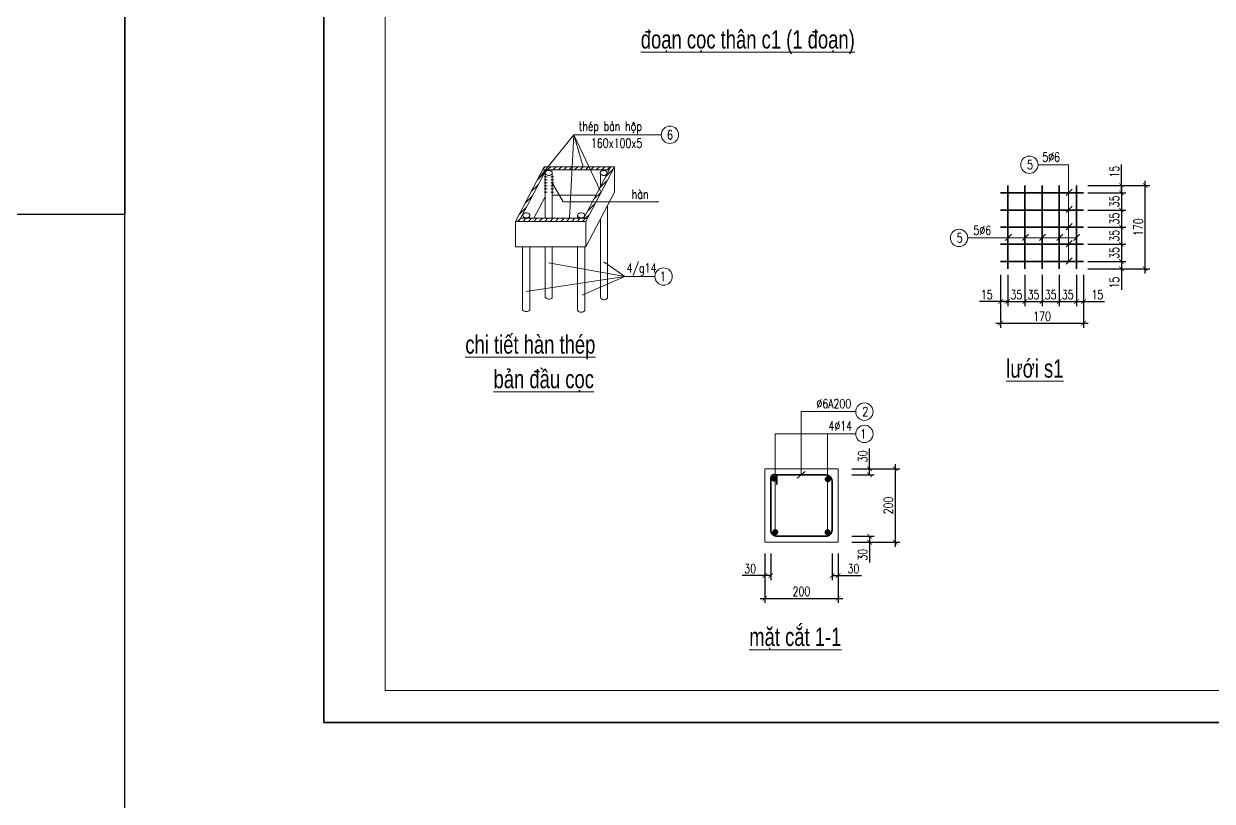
# Model space of a CAD drawing. Extents: x -2098986 to 943, y -1296280 to 73591.
# Drawn here: x -1821179 to -1795292, y -1087767 to -1070838 of the extents above; entities that cross this region are included whole.
import ezdxf
from ezdxf.enums import TextEntityAlignment as Align

# ---------------------------------------------------------------- set-up
doc = ezdxf.new("R2010")
doc.units = 0
doc.header["$LTSCALE"] = 150
doc.header["$PDMODE"] = 35
doc.layers.get('0').update_dxf_attribs({"lineweight": 18})
doc.layers.get('Defpoints').update_dxf_attribs({"lineweight": 18})
for name, color, linetype, lineweight in [('05.Text', 253, 'Continuous', 18), ('11.Khung bo', 32, 'Continuous', 50), ('12.Khung', 36, 'Continuous', 25), ('KCVN-THAY', 7, 'Continuous', 25), ('LS-DIM', 251, 'Continuous', 13), ('LS-HATCH', 147, 'Continuous', 9), ('LS-TEXT', 60, 'Continuous', 20), ('LS-THAY', 7, 'Continuous', 20), ('LS-THEP', 3, 'Continuous', 35)]:
    doc.layers.add(name, color=color, linetype=linetype, lineweight=lineweight)
doc.layers.add('DIM', color=1, linetype='Continuous')
doc.layers.add('Tpl_Bound', color=1, linetype='Continuous', plot=False)
doc.styles.add('KCVN-LEADER', font='vnromadi.shx', dxfattribs={"width": 0.7, "height": 4})
doc.styles.add('ROMANS', font='ROMANS.shx', dxfattribs={"width": 0.75, "bigfont": 'VNS.shx'})
doc.styles.add('vnsimpli', font='vnsimli.shx', dxfattribs={"width": 0.75})
doc.dimstyles.new('D50(200)', dxfattribs={"dimtxt": 200, "dimasz": 100, "dimexe": 100, "dimexo": 0, "dimgap": 50, "dimtad": 1, "dimdec": 0, "dimlfac": 0.5, "dimzin": 0, "dimdsep": 46, "dimtxsty": 'vnsimpli', "dimblk1": 'ARCHTICK', "dimblk2": 'ARCHTICK', "dimsah": 1, "dimcen": 0, "dimdle": 100, "dimclrd": 256, "dimclre": 256, "dimclrt": 60, "dimadec": 0, "dimazin": 0, "dimtfac": 0.02, "dimtdec": 0, "dimtmove": 0, "dimatfit": 3, "dimldrblk": 'ARCHTICK', "dimfxl": 100, "dimtolj": 1, "dimtzin": 0, "dimarcsym": 0})

# ---------------------------------------------------------------- blocks, each defined once
blk = doc.blocks.new('*X202')
at = {"color": 0, "linetype": 'Continuous'}
for p, q in [((328332, -27342), (328571, -27104)), ((328529, -26969), (328596, -26902)), ((328673, -27002), (328773, -26902)), ((328849, -27002), (328949, -26902)), ((329026, -27002), (329126, -26902)), ((329203, -27002), (329303, -26902)), ((329380, -27002), (329480, -26902)), ((329556, -27002), (329656, -26902)), ((329733, -27002), (329833, -26902)), ((329910, -27002), (330010, -26902)), ((330087, -27002), (330187, -26902)), ((330264, -27002), (330364, -26902)), ((330440, -27002), (330540, -26902)), ((330576, -27220), (330815, -26981)), ((330617, -27002), (330717, -26902)), ((328136, -27716), (328374, -27477)), ((330380, -27593), (330618, -27354)), ((327940, -28089), (328178, -27850)), ((330184, -27966), (330422, -27727)), ((327743, -28462), (327982, -28223)), ((329987, -28339), (330226, -28101)), ((327695, -28686), (327785, -28596)), ((327785, -28596), (327795, -28586)), ((327872, -28686), (327972, -28586)), ((328049, -28686), (328149, -28586)), ((328226, -28686), (328326, -28586)), ((328402, -28686), (328502, -28586)), ((328579, -28686), (328679, -28586)), ((328756, -28686), (328856, -28586)), ((328933, -28686), (329033, -28586)), ((329110, -28686), (329210, -28586)), ((329286, -28686), (329386, -28586)), ((329463, -28686), (329563, -28586)), ((329640, -28686), (329740, -28586)), ((329817, -28686), (329917, -28586)), ((329917, -28586), (330029, -28474))]:
    blk.add_line(p, q, dxfattribs=at)
blk = doc.blocks.new('_ArchTick')
at = {"layer": 'DIM', "color": 0, "const_width": 0.15}
blk.add_lwpolyline([(-0.5, -0.5), (0.5, 0.5)], dxfattribs=at)
blk = doc.blocks.new('*D243')
at = {"layer": 'Defpoints', "color": 0, "transparency": 16777216}
for p in [(-1803144, -1081995), (-1802756, -1081995), (-1803144, -1082128)]:
    blk.add_point(p, dxfattribs=at)
at = {"layer": 'LS-DIM', "lineweight": -2, "transparency": 16777216}
for p, q in [((-1803144, -1081995), (-1802656, -1081995)), ((-1802756, -1081995), (-1802756, -1082228)), ((-1803144, -1082128), (-1802656, -1082128)), ((-1802756, -1082128), (-1802756, -1082571))]:
    blk.add_line(p, q, dxfattribs=at)
at = {"layer": 'LS-DIM', "lineweight": -2, "transparency": 16777216, "xscale": 100, "yscale": 100, "zscale": 100}
for p, rotation in [((-1802756, -1081995), 90), ((-1802756, -1082128), 270)]:
    blk.add_blockref('_ArchTick', p, dxfattribs=dict(at, rotation=rotation))
at = {"layer": 'LS-DIM', "color": 60, "transparency": 16777216, "insert": (-1802906, -1082400), "char_height": 200, "attachment_point": 5, "rotation": 90, "style": 'vnsimpli'}
blk.add_mtext('\\A1;30', dxfattribs=at)
blk = doc.blocks.new('*D244')
at = {"layer": 'Defpoints', "color": 0, "transparency": 16777216}
for p in [(-1803144, -1080528), (-1803144, -1082128), (-1802198, -1082128)]:
    blk.add_point(p, dxfattribs=at)
at = {"layer": 'LS-DIM', "lineweight": -2, "transparency": 16777216}
for p, q in [((-1802198, -1080428), (-1802198, -1082228)), ((-1803144, -1080528), (-1802098, -1080528)), ((-1803144, -1082128), (-1802098, -1082128))]:
    blk.add_line(p, q, dxfattribs=at)
at = {"layer": 'LS-DIM', "lineweight": -2, "transparency": 16777216, "xscale": 100, "yscale": 100, "zscale": 100}
for p, rotation in [((-1802198, -1080528), 90), ((-1802198, -1082128), 270)]:
    blk.add_blockref('_ArchTick', p, dxfattribs=dict(at, rotation=rotation))
at = {"layer": 'LS-DIM', "color": 60, "transparency": 16777216, "insert": (-1802348, -1081328), "char_height": 200, "attachment_point": 5, "rotation": 90, "style": 'vnsimpli'}
blk.add_mtext('\\A1;200', dxfattribs=at)
blk = doc.blocks.new('*D245')
at = {"layer": 'Defpoints', "color": 0, "transparency": 16777216}
for p in [(-1805040, -1082376), (-1804907, -1082376), (-1804907, -1082854)]:
    blk.add_point(p, dxfattribs=at)
at = {"layer": 'LS-DIM', "lineweight": -2, "transparency": 16777216}
for p, q in [((-1805040, -1082376), (-1805040, -1082954)), ((-1804907, -1082376), (-1804907, -1082954)), ((-1805040, -1082854), (-1805528, -1082854)), ((-1804907, -1082854), (-1805140, -1082854))]:
    blk.add_line(p, q, dxfattribs=at)
at = {"layer": 'LS-DIM', "lineweight": -2, "transparency": 16777216, "xscale": 100, "yscale": 100, "zscale": 100, "rotation": 180}
blk.add_blockref('_ArchTick', (-1805040, -1082854), dxfattribs=at)
at = {"layer": 'LS-DIM', "lineweight": -2, "transparency": 16777216, "xscale": 100, "yscale": 100, "zscale": 100}
blk.add_blockref('_ArchTick', (-1804907, -1082854), dxfattribs=at)
at = {"layer": 'LS-DIM', "color": 60, "transparency": 16777216, "insert": (-1805357, -1082704), "char_height": 200, "attachment_point": 5, "style": 'vnsimpli'}
blk.add_mtext('\\A1;30', dxfattribs=at)
blk = doc.blocks.new('*D238')
at = {"layer": 'Defpoints', "color": 0, "transparency": 16777216}
for p in [(-1805040, -1082376), (-1803440, -1082376), (-1803440, -1083349)]:
    blk.add_point(p, dxfattribs=at)
at = {"layer": 'LS-DIM', "lineweight": -2, "transparency": 16777216}
for p, q in [((-1805040, -1082376), (-1805040, -1083449)), ((-1803440, -1082376), (-1803440, -1083449)), ((-1805140, -1083349), (-1803340, -1083349))]:
    blk.add_line(p, q, dxfattribs=at)
at = {"layer": 'LS-DIM', "lineweight": -2, "transparency": 16777216, "xscale": 100, "yscale": 100, "zscale": 100, "rotation": 180}
blk.add_blockref('_ArchTick', (-1805040, -1083349), dxfattribs=at)
at = {"layer": 'LS-DIM', "lineweight": -2, "transparency": 16777216, "xscale": 100, "yscale": 100, "zscale": 100}
blk.add_blockref('_ArchTick', (-1803440, -1083349), dxfattribs=at)
at = {"layer": 'LS-DIM', "color": 60, "transparency": 16777216, "insert": (-1804240, -1083199), "char_height": 200, "attachment_point": 5, "style": 'vnsimpli'}
blk.add_mtext('\\A1;200', dxfattribs=at)
blk = doc.blocks.new('*D239')
at = {"layer": 'Defpoints', "color": 0, "transparency": 16777216}
for p in [(-1803573, -1082376), (-1803440, -1082376), (-1803573, -1082854)]:
    blk.add_point(p, dxfattribs=at)
at = {"layer": 'LS-DIM', "lineweight": -2, "transparency": 16777216}
for p, q in [((-1803573, -1082376), (-1803573, -1082954)), ((-1803440, -1082376), (-1803440, -1082954)), ((-1803573, -1082854), (-1803340, -1082854)), ((-1803440, -1082854), (-1802935, -1082854))]:
    blk.add_line(p, q, dxfattribs=at)
at = {"layer": 'LS-DIM', "lineweight": -2, "transparency": 16777216, "xscale": 100, "yscale": 100, "zscale": 100, "rotation": 180}
blk.add_blockref('_ArchTick', (-1803573, -1082854), dxfattribs=at)
at = {"layer": 'LS-DIM', "lineweight": -2, "transparency": 16777216, "xscale": 100, "yscale": 100, "zscale": 100}
blk.add_blockref('_ArchTick', (-1803440, -1082854), dxfattribs=at)
at = {"layer": 'LS-DIM', "color": 60, "transparency": 16777216, "insert": (-1803107, -1082704), "char_height": 200, "attachment_point": 5, "style": 'vnsimpli'}
blk.add_mtext('\\A1;30', dxfattribs=at)
blk = doc.blocks.new('*D219')
at = {"layer": 'Defpoints', "color": 0, "transparency": 16777216}
for p in [(-1797999, -1074360), (-1796754, -1074360), (-1797999, -1076174)]:
    blk.add_point(p, dxfattribs=at)
at = {"layer": 'LS-DIM', "lineweight": -2, "transparency": 16777216}
for p, q in [((-1796754, -1076274), (-1796754, -1074260)), ((-1797999, -1074360), (-1796654, -1074360)), ((-1797999, -1076174), (-1796654, -1076174))]:
    blk.add_line(p, q, dxfattribs=at)
at = {"layer": 'LS-DIM', "lineweight": -2, "transparency": 16777216, "xscale": 100, "yscale": 100, "zscale": 100}
for p, rotation in [((-1796754, -1074360), 90), ((-1796754, -1076174), 270)]:
    blk.add_blockref('_ArchTick', p, dxfattribs=dict(at, rotation=rotation))
at = {"layer": 'LS-DIM', "color": 60, "transparency": 16777216, "insert": (-1796904, -1075267), "char_height": 200, "attachment_point": 5, "rotation": 90, "style": 'vnsimpli'}
blk.add_mtext('\\A1;170', dxfattribs=at)
blk = doc.blocks.new('*D220')
at = {"layer": 'Defpoints', "color": 0, "transparency": 16777216}
for p in [(-1797999, -1074360), (-1797999, -1074520), (-1797272, -1074520)]:
    blk.add_point(p, dxfattribs=at)
at = {"layer": 'LS-DIM', "lineweight": -2, "transparency": 16777216}
for p, q in [((-1797272, -1074360), (-1797272, -1073903)), ((-1797272, -1074520), (-1797272, -1074260)), ((-1797999, -1074360), (-1797172, -1074360)), ((-1797999, -1074520), (-1797172, -1074520))]:
    blk.add_line(p, q, dxfattribs=at)
at = {"layer": 'LS-DIM', "lineweight": -2, "transparency": 16777216, "xscale": 100, "yscale": 100, "zscale": 100}
for p, rotation in [((-1797272, -1074360), 90), ((-1797272, -1074520), 270)]:
    blk.add_blockref('_ArchTick', p, dxfattribs=dict(at, rotation=rotation))
at = {"layer": 'LS-DIM', "color": 60, "transparency": 16777216, "insert": (-1797422, -1074060), "char_height": 200, "attachment_point": 5, "rotation": 90, "style": 'vnsimpli'}
blk.add_mtext('\\A1;15', dxfattribs=at)
blk = doc.blocks.new('*D221')
at = {"layer": 'Defpoints', "color": 0, "transparency": 16777216}
for p in [(-1797999, -1074520), (-1797999, -1074894), (-1797272, -1074894)]:
    blk.add_point(p, dxfattribs=at)
at = {"layer": 'LS-DIM', "lineweight": -2, "transparency": 16777216}
for p, q in [((-1797999, -1074520), (-1797172, -1074520)), ((-1797272, -1074420), (-1797272, -1074994)), ((-1797999, -1074894), (-1797172, -1074894))]:
    blk.add_line(p, q, dxfattribs=at)
at = {"layer": 'LS-DIM', "lineweight": -2, "transparency": 16777216, "xscale": 100, "yscale": 100, "zscale": 100}
for p, rotation in [((-1797272, -1074520), 90), ((-1797272, -1074894), 270)]:
    blk.add_blockref('_ArchTick', p, dxfattribs=dict(at, rotation=rotation))
at = {"layer": 'LS-DIM', "color": 60, "transparency": 16777216, "insert": (-1797422, -1074707), "char_height": 200, "attachment_point": 5, "rotation": 90, "style": 'vnsimpli'}
blk.add_mtext('\\A1;35', dxfattribs=at)
blk = doc.blocks.new('*D222')
at = {"layer": 'Defpoints', "color": 0, "transparency": 16777216}
for p in [(-1797999, -1074894), (-1797999, -1075267), (-1797272, -1075267)]:
    blk.add_point(p, dxfattribs=at)
at = {"layer": 'LS-DIM', "lineweight": -2, "transparency": 16777216}
for p, q in [((-1797272, -1074794), (-1797272, -1075367)), ((-1797999, -1074894), (-1797172, -1074894)), ((-1797999, -1075267), (-1797172, -1075267))]:
    blk.add_line(p, q, dxfattribs=at)
at = {"layer": 'LS-DIM', "lineweight": -2, "transparency": 16777216, "xscale": 100, "yscale": 100, "zscale": 100}
for p, rotation in [((-1797272, -1074894), 90), ((-1797272, -1075267), 270)]:
    blk.add_blockref('_ArchTick', p, dxfattribs=dict(at, rotation=rotation))
at = {"layer": 'LS-DIM', "color": 60, "transparency": 16777216, "insert": (-1797422, -1075080), "char_height": 200, "attachment_point": 5, "rotation": 90, "style": 'vnsimpli'}
blk.add_mtext('\\A1;35', dxfattribs=at)
blk = doc.blocks.new('*D223')
at = {"layer": 'Defpoints', "color": 0, "transparency": 16777216}
for p in [(-1797999, -1075267), (-1797999, -1075640), (-1797272, -1075640)]:
    blk.add_point(p, dxfattribs=at)
at = {"layer": 'LS-DIM', "lineweight": -2, "transparency": 16777216}
for p, q in [((-1797999, -1075267), (-1797172, -1075267)), ((-1797272, -1075167), (-1797272, -1075740)), ((-1797999, -1075640), (-1797172, -1075640))]:
    blk.add_line(p, q, dxfattribs=at)
at = {"layer": 'LS-DIM', "lineweight": -2, "transparency": 16777216, "xscale": 100, "yscale": 100, "zscale": 100}
for p, rotation in [((-1797272, -1075267), 90), ((-1797272, -1075640), 270)]:
    blk.add_blockref('_ArchTick', p, dxfattribs=dict(at, rotation=rotation))
at = {"layer": 'LS-DIM', "color": 60, "transparency": 16777216, "insert": (-1797422, -1075454), "char_height": 200, "attachment_point": 5, "rotation": 90, "style": 'vnsimpli'}
blk.add_mtext('\\A1;35', dxfattribs=at)
blk = doc.blocks.new('*D224')
at = {"layer": 'Defpoints', "color": 0, "transparency": 16777216}
for p in [(-1797999, -1075640), (-1797999, -1076014), (-1797272, -1076014)]:
    blk.add_point(p, dxfattribs=at)
at = {"layer": 'LS-DIM', "lineweight": -2, "transparency": 16777216}
for p, q in [((-1797272, -1075540), (-1797272, -1076114)), ((-1797999, -1075640), (-1797172, -1075640)), ((-1797999, -1076014), (-1797172, -1076014))]:
    blk.add_line(p, q, dxfattribs=at)
at = {"layer": 'LS-DIM', "lineweight": -2, "transparency": 16777216, "xscale": 100, "yscale": 100, "zscale": 100}
for p, rotation in [((-1797272, -1075640), 90), ((-1797272, -1076014), 270)]:
    blk.add_blockref('_ArchTick', p, dxfattribs=dict(at, rotation=rotation))
at = {"layer": 'LS-DIM', "color": 60, "transparency": 16777216, "insert": (-1797422, -1075827), "char_height": 200, "attachment_point": 5, "rotation": 90, "style": 'vnsimpli'}
blk.add_mtext('\\A1;35', dxfattribs=at)
blk = doc.blocks.new('*D225')
at = {"layer": 'Defpoints', "color": 0, "transparency": 16777216}
for p in [(-1797999, -1076014), (-1797999, -1076174), (-1797272, -1076174)]:
    blk.add_point(p, dxfattribs=at)
at = {"layer": 'LS-DIM', "lineweight": -2, "transparency": 16777216}
for p, q in [((-1797999, -1076014), (-1797172, -1076014)), ((-1797272, -1075914), (-1797272, -1076174)), ((-1797999, -1076174), (-1797172, -1076174)), ((-1797272, -1076174), (-1797272, -1076631))]:
    blk.add_line(p, q, dxfattribs=at)
at = {"layer": 'LS-DIM', "lineweight": -2, "transparency": 16777216, "xscale": 100, "yscale": 100, "zscale": 100}
for p, rotation in [((-1797272, -1076014), 90), ((-1797272, -1076174), 270)]:
    blk.add_blockref('_ArchTick', p, dxfattribs=dict(at, rotation=rotation))
at = {"layer": 'LS-DIM', "color": 60, "transparency": 16777216, "insert": (-1797422, -1076474), "char_height": 200, "attachment_point": 5, "rotation": 90, "style": 'vnsimpli'}
blk.add_mtext('\\A1;15', dxfattribs=at)
blk = doc.blocks.new('*D226')
at = {"layer": 'Defpoints', "color": 0, "transparency": 16777216}
for p in [(-1799903, -1076308), (-1799745, -1076308), (-1799745, -1076886)]:
    blk.add_point(p, dxfattribs=at)
at = {"layer": 'LS-DIM', "lineweight": -2, "transparency": 16777216}
for p, q in [((-1799903, -1076308), (-1799903, -1076986)), ((-1799745, -1076308), (-1799745, -1076986)), ((-1799903, -1076886), (-1800360, -1076886)), ((-1799745, -1076886), (-1800003, -1076886))]:
    blk.add_line(p, q, dxfattribs=at)
at = {"layer": 'LS-DIM', "lineweight": -2, "transparency": 16777216, "xscale": 100, "yscale": 100, "zscale": 100, "rotation": 180}
blk.add_blockref('_ArchTick', (-1799903, -1076886), dxfattribs=at)
at = {"layer": 'LS-DIM', "lineweight": -2, "transparency": 16777216, "xscale": 100, "yscale": 100, "zscale": 100}
blk.add_blockref('_ArchTick', (-1799745, -1076886), dxfattribs=at)
at = {"layer": 'LS-DIM', "color": 60, "transparency": 16777216, "insert": (-1800203, -1076736), "char_height": 200, "attachment_point": 5, "style": 'vnsimpli'}
blk.add_mtext('\\A1;15', dxfattribs=at)
blk = doc.blocks.new('*D227')
at = {"layer": 'Defpoints', "color": 0, "transparency": 16777216}
for p in [(-1799745, -1076308), (-1799372, -1076308), (-1799372, -1076886)]:
    blk.add_point(p, dxfattribs=at)
at = {"layer": 'LS-DIM', "lineweight": -2, "transparency": 16777216}
for p, q in [((-1799745, -1076308), (-1799745, -1076986)), ((-1799372, -1076308), (-1799372, -1076986)), ((-1799845, -1076886), (-1799272, -1076886))]:
    blk.add_line(p, q, dxfattribs=at)
at = {"layer": 'LS-DIM', "lineweight": -2, "transparency": 16777216, "xscale": 100, "yscale": 100, "zscale": 100, "rotation": 180}
blk.add_blockref('_ArchTick', (-1799745, -1076886), dxfattribs=at)
at = {"layer": 'LS-DIM', "lineweight": -2, "transparency": 16777216, "xscale": 100, "yscale": 100, "zscale": 100}
blk.add_blockref('_ArchTick', (-1799372, -1076886), dxfattribs=at)
at = {"layer": 'LS-DIM', "color": 60, "transparency": 16777216, "insert": (-1799559, -1076736), "char_height": 200, "attachment_point": 5, "style": 'vnsimpli'}
blk.add_mtext('\\A1;35', dxfattribs=at)
blk = doc.blocks.new('*D228')
at = {"layer": 'Defpoints', "color": 0, "transparency": 16777216}
for p in [(-1799372, -1076308), (-1798999, -1076308), (-1798999, -1076886)]:
    blk.add_point(p, dxfattribs=at)
at = {"layer": 'LS-DIM', "lineweight": -2, "transparency": 16777216}
for p, q in [((-1799372, -1076308), (-1799372, -1076986)), ((-1798999, -1076308), (-1798999, -1076986)), ((-1799472, -1076886), (-1798899, -1076886))]:
    blk.add_line(p, q, dxfattribs=at)
at = {"layer": 'LS-DIM', "lineweight": -2, "transparency": 16777216, "xscale": 100, "yscale": 100, "zscale": 100, "rotation": 180}
blk.add_blockref('_ArchTick', (-1799372, -1076886), dxfattribs=at)
at = {"layer": 'LS-DIM', "lineweight": -2, "transparency": 16777216, "xscale": 100, "yscale": 100, "zscale": 100}
blk.add_blockref('_ArchTick', (-1798999, -1076886), dxfattribs=at)
at = {"layer": 'LS-DIM', "color": 60, "transparency": 16777216, "insert": (-1799185, -1076736), "char_height": 200, "attachment_point": 5, "style": 'vnsimpli'}
blk.add_mtext('\\A1;35', dxfattribs=at)
blk = doc.blocks.new('*D229')
at = {"layer": 'Defpoints', "color": 0, "transparency": 16777216}
for p in [(-1798999, -1076308), (-1798625, -1076308), (-1798625, -1076886)]:
    blk.add_point(p, dxfattribs=at)
at = {"layer": 'LS-DIM', "lineweight": -2, "transparency": 16777216}
for p, q in [((-1798999, -1076308), (-1798999, -1076986)), ((-1798625, -1076308), (-1798625, -1076986)), ((-1799099, -1076886), (-1798525, -1076886))]:
    blk.add_line(p, q, dxfattribs=at)
at = {"layer": 'LS-DIM', "lineweight": -2, "transparency": 16777216, "xscale": 100, "yscale": 100, "zscale": 100, "rotation": 180}
blk.add_blockref('_ArchTick', (-1798999, -1076886), dxfattribs=at)
at = {"layer": 'LS-DIM', "lineweight": -2, "transparency": 16777216, "xscale": 100, "yscale": 100, "zscale": 100}
blk.add_blockref('_ArchTick', (-1798625, -1076886), dxfattribs=at)
at = {"layer": 'LS-DIM', "color": 60, "transparency": 16777216, "insert": (-1798812, -1076736), "char_height": 200, "attachment_point": 5, "style": 'vnsimpli'}
blk.add_mtext('\\A1;35', dxfattribs=at)
blk = doc.blocks.new('*D230')
at = {"layer": 'Defpoints', "color": 0, "transparency": 16777216}
for p in [(-1798625, -1076308), (-1798252, -1076308), (-1798252, -1076886)]:
    blk.add_point(p, dxfattribs=at)
at = {"layer": 'LS-DIM', "lineweight": -2, "transparency": 16777216}
for p, q in [((-1798625, -1076308), (-1798625, -1076986)), ((-1798252, -1076308), (-1798252, -1076986)), ((-1798725, -1076886), (-1798152, -1076886))]:
    blk.add_line(p, q, dxfattribs=at)
at = {"layer": 'LS-DIM', "lineweight": -2, "transparency": 16777216, "xscale": 100, "yscale": 100, "zscale": 100, "rotation": 180}
blk.add_blockref('_ArchTick', (-1798625, -1076886), dxfattribs=at)
at = {"layer": 'LS-DIM', "lineweight": -2, "transparency": 16777216, "xscale": 100, "yscale": 100, "zscale": 100}
blk.add_blockref('_ArchTick', (-1798252, -1076886), dxfattribs=at)
at = {"layer": 'LS-DIM', "color": 60, "transparency": 16777216, "insert": (-1798439, -1076736), "char_height": 200, "attachment_point": 5, "style": 'vnsimpli'}
blk.add_mtext('\\A1;35', dxfattribs=at)
blk = doc.blocks.new('*D231')
at = {"layer": 'Defpoints', "color": 0, "transparency": 16777216}
for p in [(-1798252, -1076308), (-1798095, -1076308), (-1798095, -1076886)]:
    blk.add_point(p, dxfattribs=at)
at = {"layer": 'LS-DIM', "lineweight": -2, "transparency": 16777216}
for p, q in [((-1798252, -1076308), (-1798252, -1076986)), ((-1798095, -1076308), (-1798095, -1076986)), ((-1798352, -1076886), (-1798095, -1076886)), ((-1798095, -1076886), (-1797638, -1076886))]:
    blk.add_line(p, q, dxfattribs=at)
at = {"layer": 'LS-DIM', "lineweight": -2, "transparency": 16777216, "xscale": 100, "yscale": 100, "zscale": 100, "rotation": 180}
blk.add_blockref('_ArchTick', (-1798252, -1076886), dxfattribs=at)
at = {"layer": 'LS-DIM', "lineweight": -2, "transparency": 16777216, "xscale": 100, "yscale": 100, "zscale": 100}
blk.add_blockref('_ArchTick', (-1798095, -1076886), dxfattribs=at)
at = {"layer": 'LS-DIM', "color": 60, "transparency": 16777216, "insert": (-1797795, -1076736), "char_height": 200, "attachment_point": 5, "style": 'vnsimpli'}
blk.add_mtext('\\A1;15', dxfattribs=at)
blk = doc.blocks.new('*D232')
at = {"layer": 'Defpoints', "color": 0, "transparency": 16777216}
for p in [(-1799903, -1076308), (-1798095, -1076308), (-1798095, -1077358)]:
    blk.add_point(p, dxfattribs=at)
at = {"layer": 'LS-DIM', "lineweight": -2, "transparency": 16777216}
for p, q in [((-1799903, -1076308), (-1799903, -1077458)), ((-1798095, -1076308), (-1798095, -1077458)), ((-1800003, -1077358), (-1797995, -1077358))]:
    blk.add_line(p, q, dxfattribs=at)
at = {"layer": 'LS-DIM', "lineweight": -2, "transparency": 16777216, "xscale": 100, "yscale": 100, "zscale": 100, "rotation": 180}
blk.add_blockref('_ArchTick', (-1799903, -1077358), dxfattribs=at)
at = {"layer": 'LS-DIM', "lineweight": -2, "transparency": 16777216, "xscale": 100, "yscale": 100, "zscale": 100}
blk.add_blockref('_ArchTick', (-1798095, -1077358), dxfattribs=at)
at = {"layer": 'LS-DIM', "color": 60, "transparency": 16777216, "insert": (-1798999, -1077208), "char_height": 200, "attachment_point": 5, "style": 'vnsimpli'}
blk.add_mtext('\\A1;170', dxfattribs=at)
blk = doc.blocks.new('*D234')
at = {"layer": 'Defpoints', "color": 0, "transparency": 16777216}
for p in [(-1803144, -1080528), (-1803144, -1080662), (-1802756, -1080662)]:
    blk.add_point(p, dxfattribs=at)
at = {"layer": 'LS-DIM', "lineweight": -2, "transparency": 16777216}
for p, q in [((-1802756, -1080528), (-1802756, -1080086)), ((-1802756, -1080662), (-1802756, -1080428)), ((-1803144, -1080528), (-1802656, -1080528)), ((-1803144, -1080662), (-1802656, -1080662))]:
    blk.add_line(p, q, dxfattribs=at)
at = {"layer": 'LS-DIM', "lineweight": -2, "transparency": 16777216, "xscale": 100, "yscale": 100, "zscale": 100}
for p, rotation in [((-1802756, -1080528), 90), ((-1802756, -1080662), 270)]:
    blk.add_blockref('_ArchTick', p, dxfattribs=dict(at, rotation=rotation))
at = {"layer": 'LS-DIM', "color": 60, "transparency": 16777216, "insert": (-1802906, -1080257), "char_height": 200, "attachment_point": 5, "rotation": 90, "style": 'vnsimpli'}
blk.add_mtext('\\A1;30', dxfattribs=at)
blk = doc.blocks.new('*U4')
at = {"layer": 'KCVN-THAY', "color": 140}
blk.add_lwpolyline([(214871.76, 86966.68), (215381.8, 86966.68), (215381.8, 86579.68), (214871.76, 86579.68)], close=True, dxfattribs=at)
blk = doc.blocks.new('100')
at = {"layer": '11.Khung bo', "const_width": 26.7}
blk.add_lwpolyline([(1860913, -945240), (1860913, -916940), (1896063, -916940), (1896063, -945240)], close=True, dxfattribs=at)
blk.add_lwpolyline([(1860913, -945240), (1860913, -916940), (1896063, -916940), (1896063, -945240)], close=True, dxfattribs=at)
blk.add_lwpolyline([(1860913, -945240), (1860913, -916940), (1896063, -916940), (1896063, -945240)], close=True, dxfattribs=at)
at = {"layer": '12.Khung'}
blk.add_lwpolyline([(1901579, -945940), (1901579, -916240), (1859580, -916240), (1859580, -945940)], close=True, dxfattribs=at)
blk.add_lwpolyline([(1901579, -945940), (1901579, -916240), (1859580, -916240), (1859580, -945940)], close=True, dxfattribs=at)
blk.add_lwpolyline([(1901579, -945940), (1901579, -916240), (1859580, -916240), (1859580, -945940)], close=True, dxfattribs=at)

msp = doc.modelspace()

# ---------------------------------------------------------------- linework, layer by layer
at = {"layer": 'LS-DIM', "linetype": 'Continuous'}
for p, q in [((-1809200.3, -1073254.8), (-1809996.8, -1074245)), ((-1809200.3, -1073254.8), (-1809294, -1075074.3)), ((-1809200.3, -1073254.8), (-1808996.1, -1073951.5)), ((-1809668.2, -1074301.4), (-1809427.4, -1074715)), ((-1809427.4, -1074715), (-1807349.9, -1074715)), ((-1804244.1, -1080661.7), (-1804244.1, -1079282.6)), ((-1804811.6, -1081908.3), (-1804811.6, -1079768.3)), ((-1803669.4, -1081911.2), (-1803669.4, -1079768.3))]:
    msp.add_line(p, q, dxfattribs=at)
at = {"layer": 'LS-DIM'}
for p, q in [((-1809200.3, -1073254.8), (-1807295.2, -1073254.8)), ((-1809200.3, -1073254.8), (-1808620.3, -1074486.1)), ((-1798422.5, -1073907.6), (-1799086, -1073907.6)), ((-1798422.5, -1076013.6), (-1798422.5, -1073907.6)), ((-1798476.3, -1074577.8), (-1798345.9, -1074438.2)), ((-1798476.3, -1074951.2), (-1798345.9, -1074811.6)), ((-1798476.3, -1075324.5), (-1798345.9, -1075184.9)), ((-1798252.1, -1075500.7), (-1800617.9, -1075500.7)), ((-1799795.4, -1075558.2), (-1799665, -1075418.6)), ((-1799425.9, -1075558.2), (-1799295.5, -1075418.6)), ((-1799052.5, -1075558.2), (-1798922.1, -1075418.6)), ((-1798679.2, -1075558.2), (-1798548.8, -1075418.6)), ((-1798476.3, -1075697.8), (-1798345.9, -1075558.2)), ((-1798305.9, -1075558.2), (-1798175.5, -1075418.6)), ((-1808086.9, -1076339.9), (-1809749.8, -1076044.7)), ((-1808086.9, -1076339.9), (-1808547, -1076020.5)), ((-1798476.3, -1076071.2), (-1798345.9, -1075931.6)), ((-1810233.5, -1076670.6), (-1808086.9, -1076339.9)), ((-1808086.9, -1076339.9), (-1809015.2, -1076746.4)), ((-1808086.9, -1076339.9), (-1807433, -1076339.9)), ((-1804244.1, -1079282.6), (-1803058, -1079282.6)), ((-1804811.6, -1079768.3), (-1803058, -1079768.3)), ((-1804158.5, -1080590), (-1804329.6, -1080733.4))]:
    msp.add_line(p, q, dxfattribs=at)
at = {"layer": 'LS-HATCH', "linetype": 'Continuous'}
for p, q in [((-1809847.1, -1074168.1), (-1809781.9, -1074168.1)), ((-1809847.1, -1074234.7), (-1809781.9, -1074234.7)), ((-1809847.1, -1074301.4), (-1809781.9, -1074301.4)), ((-1809695.3, -1074168.1), (-1809630.2, -1074168.1)), ((-1809695.3, -1074234.7), (-1809630.2, -1074234.7)), ((-1809695.3, -1074301.4), (-1809630.2, -1074301.4)), ((-1809847.1, -1074368.1), (-1809781.9, -1074368.1)), ((-1809847.1, -1074434.7), (-1809781.9, -1074434.7)), ((-1809847.1, -1074501.4), (-1809781.9, -1074501.4)), ((-1809695.3, -1074368.1), (-1809630.2, -1074368.1)), ((-1809695.3, -1074434.7), (-1809630.2, -1074434.7)), ((-1809695.3, -1074501.4), (-1809630.2, -1074501.4))]:
    msp.add_line(p, q, dxfattribs=at)
at = {"layer": 'LS-THAY', "linetype": 'Continuous'}
for p, q in [((-1809842.3, -1073951.5), (-1810468.3, -1075141)), ((-1809802.1, -1074018.2), (-1810392.9, -1075141)), ((-1809877.4, -1074018.2), (-1808424.4, -1074018.2)), ((-1809842.3, -1073951.5), (-1808314, -1073951.5)), ((-1809802.1, -1074018.2), (-1809802.1, -1074049.2)), ((-1808389.3, -1073951.5), (-1808980.2, -1075074.3)), ((-1808314, -1073951.5), (-1808939.9, -1075141)), ((-1808314, -1073951.5), (-1808939.9, -1075141)), ((-1808314, -1073951.5), (-1808314, -1074505.3)), ((-1809820.6, -1074086), (-1809820.6, -1075074.3)), ((-1809668.2, -1074097.1), (-1809668.2, -1075074.3)), ((-1808619.9, -1074104.8), (-1808619.9, -1074389.6)), ((-1809668.2, -1074572), (-1808715.9, -1074572)), ((-1808314, -1074505.3), (-1808939.9, -1075694.8)), ((-1809820.6, -1074607.2), (-1810066.4, -1075074.3)), ((-1808467.5, -1074797), (-1808467.5, -1076814.2)), ((-1810357.8, -1075074.3), (-1808904.9, -1075074.3)), ((-1810161.5, -1075029.5), (-1810161.5, -1075074.3)), ((-1809115.1, -1075009.4), (-1809115.1, -1075074.3)), ((-1808619.9, -1075086.6), (-1808619.9, -1075093.2)), ((-1810468.3, -1075141), (-1808939.9, -1075141)), ((-1810468.3, -1075141), (-1810468.3, -1075694.8)), ((-1808939.9, -1075141), (-1808939.9, -1075694.8)), ((-1808619.9, -1075093.2), (-1808619.9, -1076795.4)), ((-1810468.3, -1075694.8), (-1808939.9, -1075694.8)), ((-1810314.3, -1075694.8), (-1810314.3, -1077073.2)), ((-1810159, -1075694.8), (-1810159, -1077073.2)), ((-1809820.6, -1075694.8), (-1809820.6, -1076788.2)), ((-1809668.2, -1075694.8), (-1809668.2, -1076807)), ((-1809115.1, -1075694.8), (-1809115.1, -1077073.2)), ((-1808959.9, -1075694.8), (-1808959.9, -1077073.2))]:
    msp.add_line(p, q, dxfattribs=at)
at = {"layer": 'LS-THAY'}
for p, q in [((-1805040, -1080528.4), (-1805040, -1082128.4)), ((-1805040, -1080528.4), (-1803440, -1080528.4)), ((-1803440, -1080528.4), (-1803440, -1082128.4)), ((-1805040, -1082128.4), (-1803440, -1082128.4))]:
    msp.add_line(p, q, dxfattribs=at)
at = {"layer": 'LS-THAY', "linetype": 'Continuous'}
for points in [[(-1809820.4, -1074084.8, 0.1321379), (-1809815, -1074104.8, 0.1066614), (-1809797.8, -1074123.7, 0.0833395), (-1809773.8, -1074135.4, 0.0720396), (-1809743.3, -1074139.8, 0.0720396), (-1809712.8, -1074135.4, 0.0833395), (-1809688.8, -1074123.7, 0.1066614), (-1809671.6, -1074104.8, 0.1321379), (-1809666.2, -1074084.8, 0.1321379), (-1809671.6, -1074064.7, 0.1066614), (-1809688.8, -1074045.8, 0.0833395), (-1809712.8, -1074034.1, 0.0720396), (-1809743.3, -1074029.7, 0.0720396), (-1809773.8, -1074034.1, 0.0833395), (-1809797.8, -1074045.8, 0.1066614), (-1809815, -1074064.7, 0.1321379)], [(-1808625.3, -1074084.8, 0.1321379), (-1808619.9, -1074104.8, 0.1066614), (-1808602.7, -1074123.7, 0.0833395), (-1808578.7, -1074135.4, 0.0720396), (-1808548.2, -1074139.8, 0.0720396), (-1808517.6, -1074135.4, 0.0833395), (-1808493.7, -1074123.7, 0.1066614), (-1808476.5, -1074104.8, 0.1321379), (-1808471.1, -1074084.8, 0.1321379), (-1808476.5, -1074064.7, 0.1066614), (-1808493.7, -1074045.8, 0.0833395), (-1808517.6, -1074034.1, 0.0720396), (-1808548.2, -1074029.7, 0.0720396), (-1808578.7, -1074034.1, 0.0833395), (-1808602.7, -1074045.8, 0.1066614), (-1808619.9, -1074064.7, 0.1321379)], [(-1810310.3, -1075009.4, 0.1321379), (-1810304.9, -1075029.5, 0.1066614), (-1810287.7, -1075048.4, 0.0833395), (-1810263.7, -1075060.1, 0.0720396), (-1810233.2, -1075064.5, 0.0720396), (-1810202.6, -1075060.1, 0.0833395), (-1810178.7, -1075048.4, 0.1066614), (-1810161.5, -1075029.5, 0.1321379), (-1810156.1, -1075009.4, 0.1321379), (-1810161.5, -1074989.4, 0.1066614), (-1810178.7, -1074970.5, 0.0833395), (-1810202.6, -1074958.8, 0.0720396), (-1810233.2, -1074954.4, 0.0720396), (-1810263.7, -1074958.8, 0.0833395), (-1810287.7, -1074970.5, 0.1066614), (-1810304.9, -1074989.4, 0.1321379)], [(-1809115.1, -1075009.4, 0.1321379), (-1809109.7, -1075029.5, 0.1066614), (-1809092.5, -1075048.4, 0.0833395), (-1809068.6, -1075060.1, 0.0720396), (-1809038, -1075064.5, 0.0720396), (-1809007.5, -1075060.1, 0.0833395), (-1808983.5, -1075048.4, 0.1066614), (-1808966.3, -1075029.5, 0.1321379), (-1808960.9, -1075009.4, 0.1321379), (-1808966.3, -1074989.4, 0.1066614), (-1808983.5, -1074970.5, 0.0833395), (-1809007.5, -1074958.8, 0.0720396), (-1809038, -1074954.4, 0.0720396), (-1809068.6, -1074958.8, 0.0833395), (-1809092.5, -1074970.5, 0.1066614), (-1809109.7, -1074989.4, 0.1321379)]]:
    msp.add_lwpolyline(points, format="xyb", close=True, dxfattribs=at)
at = {"layer": 'LS-THAY'}
for centre in [(-1807106.1, -1073256.4), (-1799275, -1073907.6), (-1800806.9, -1075500.7), (-1807244, -1076341.6), (-1802869, -1079284.2), (-1802869, -1079769.5)]:
    msp.add_circle(centre, 189, dxfattribs=at)
at = {"layer": 'LS-THAY', "linetype": 'Continuous'}
for centre, radius, start, end in [((-1809735.9, -1076728.8), 103.4, 215.02143, 310.89615), ((-1808537.8, -1076757.6), 90.3, 204.75157, 321.16601), ((-1810236.6, -1077000.7), 106.2, 223.01621, 316.98379), ((-1809037.5, -1077032.3), 87.7, 207.76078, 332.23922)]:
    msp.add_arc(centre, radius, start, end, dxfattribs=at)
at = {"layer": 'LS-THEP'}
for p, q in [((-1799902.8, -1074520.3), (-1798094.8, -1074520.3)), ((-1799745.4, -1074360.3), (-1799745.4, -1076173.6)), ((-1799372.1, -1074360.3), (-1799372.1, -1076173.6)), ((-1798998.8, -1074360.3), (-1798998.8, -1076173.6)), ((-1798625.4, -1074360.3), (-1798625.4, -1076173.6)), ((-1798252.1, -1074360.3), (-1798252.1, -1076173.6)), ((-1799902.8, -1074893.6), (-1798094.8, -1074893.6)), ((-1799902.8, -1075266.9), (-1798094.8, -1075266.9)), ((-1799902.8, -1075640.3), (-1798094.8, -1075640.3)), ((-1799902.8, -1076013.6), (-1798094.8, -1076013.6))]:
    msp.add_line(p, q, dxfattribs=at)
at = {"layer": 'LS-THEP', "linetype": 'Continuous'}
msp.add_lwpolyline([(-1804773.3, -1080873.5), (-1804773.3, -1080721.6, 1), (-1804906.6, -1080721.6), (-1804906.6, -1081861.7, 0.4142136), (-1804773.3, -1081995), (-1803706.6, -1081995, 0.4142136), (-1803573.3, -1081861.7), (-1803573.3, -1080795, 0.4142136), (-1803706.6, -1080661.7), (-1804810.7, -1080661.7)], format="xyb", dxfattribs=at)
at = {"layer": 'LS-THEP', "linetype": 'Continuous', "const_width": 66.7}
for points in [[(-1804870.6, -1080740.9, 1), (-1804803.9, -1080740.9, 1)], [(-1803699.8, -1080755.1, 1), (-1803633.2, -1080755.1, 1)], [(-1804844.9, -1081908.3, 1), (-1804778.2, -1081908.3, 1)], [(-1803702.7, -1081911.2, 1), (-1803636, -1081911.2, 1)]]:
    msp.add_lwpolyline(points, format="xyb", close=True, dxfattribs=at)
at = {"layer": 'Tpl_Bound', "color": 1}
msp.add_lwpolyline([(-1814641.9, -1086054.7), (-1814641.9, -1056354.7), (-1772641.9, -1056354.7), (-1772641.9, -1086054.7)], close=True, dxfattribs=at)

# ---------------------------------------------------------------- block references
at = {"layer": '05.Text', "xscale": 1.000009185772931, "yscale": 1.000009185772931, "zscale": 1.000009185772931}
msp.add_blockref('100', (-3674238.6, -140106.2), dxfattribs=at)
at = {"layer": 'Defpoints'}
for p, xscale, yscale, zscale in [((-14741884.9, -6269774.9), 60, 60, 60), ((-23306152.6, -9748442.1), 100, 100, 100)]:
    msp.add_blockref('*U4', p, dxfattribs=dict(at, xscale=xscale, yscale=yscale, zscale=zscale))
at = {"layer": 'LS-HATCH', "linetype": 'Continuous', "xscale": 0.6666666667442769, "yscale": 0.6666666667442769, "zscale": 0.6666666667442769}
msp.add_blockref('*X202', (-2028884.9, -1056016.7), dxfattribs=at)

# ---------------------------------------------------------------- texts
at = {"layer": 'LS-TEXT', "width": 0.75}
for s, height, style, p in [('%%U®o¹n cäc th©n c1 (1 ®o¹n)', 400, 'KCVN-LEADER', (-1807739.2, -1071377.8)), ('thÐp b¶n hép', 200, 'vnsimpli', (-1809089.5, -1073167.8)), ('160x100x5', 200, 'vnsimpli', (-1808825.4, -1073537.8)), ('5%%C6', 200, 'vnsimpli', (-1798993, -1073842.2)), ('hµn', 200, 'vnsimpli', (-1807936.7, -1074648.6)), ('5%%C6', 200, 'vnsimpli', (-1800493, -1075435.3)), ('4/g14', 200, 'ROMANS', (-1808047.3, -1076254.6)), ('%%Uchi tiÕt hµn thÐp', 400, 'KCVN-LEADER', (-1811561.3, -1078020.8)), ('%%ul\xadíi s1', 400, 'KCVN-LEADER', (-1799779, -1078543.3)), ('%%Ub¶n ®Çu cäc', 400, 'KCVN-LEADER', (-1810946.2, -1078773.9)), ('%%C6A200', 200, 'vnsimpli', (-1803914.3, -1079211.1)), ('4`14', 200, 'vnsimpli', (-1803651.8, -1079694.4)), ('%%UmÆt c¾t 1-1', 400, 'KCVN-LEADER', (-1805376.6, -1084386.8))]:
    msp.add_text(s, height=height, dxfattribs=dict(at, style=style)).set_placement(p)
at = {"layer": 'LS-TEXT', "style": 'vnsimpli', "width": 0.75}
for s, p in [('6', (-1807102.1, -1073256.6)), ('5', (-1799260.8, -1073907.6)), ('5', (-1800792.8, -1075500.7)), ('1', (-1807258.1, -1076341.6)), ('2', (-1802848, -1079284.4)), ('1', (-1802893.9, -1079769.6))]:
    msp.add_text(s, height=200, dxfattribs=at).set_placement(p, align=Align.MIDDLE)

# ---------------------------------------------------------------- dimensions: what is measured, and where the dimension line sits
at = {"layer": 'LS-DIM'}
for base, p1, p2, angle, text, picture, middle in [((-1797271.6, -1074520.3), (-1797998.8, -1074360.3), (-1797998.8, -1074520.3), 90, '15', '*D220', (-1797271.6, -1074060.3)), ((-1797271.6, -1076173.6), (-1797998.8, -1076013.6), (-1797998.8, -1076173.6), 90, '15', '*D225', (-1797271.6, -1076473.6)), ((-1802755.7, -1080661.7), (-1803143.6, -1080528.4), (-1803143.6, -1080661.7), 270, '30', '*D234', (-1802755.7, -1080256.9)), ((-1802755.7, -1081995), (-1803143.6, -1082128.4), (-1803143.6, -1081995), 90, '30', '*D243', (-1802755.7, -1082399.8))]:
    dim = msp.add_linear_dim(base=base, p1=p1, p2=p2, angle=angle, text=text, dimstyle='D50(200)', dxfattribs=at)
    dim.commit()
    dim.dimension.update_dxf_attribs({"geometry": picture, "text_midpoint": middle, "dimtype": 160})
for base, p1, p2, text, picture, middle in [((-1796754, -1074360.3), (-1797998.8, -1076173.6), (-1797998.8, -1074360.3), '170', '*D219', (-1796904, -1075266.9)), ((-1797271.6, -1074893.6), (-1797998.8, -1074520.3), (-1797998.8, -1074893.6), '35', '*D221', (-1797421.6, -1074706.9)), ((-1797271.6, -1075266.9), (-1797998.8, -1074893.6), (-1797998.8, -1075266.9), '35', '*D222', (-1797421.6, -1075080.3)), ((-1797271.6, -1075640.3), (-1797998.8, -1075266.9), (-1797998.8, -1075640.3), '35', '*D223', (-1797421.6, -1075453.6)), ((-1797271.6, -1076013.6), (-1797998.8, -1075640.3), (-1797998.8, -1076013.6), '35', '*D224', (-1797421.6, -1075826.9)), ((-1802198.3, -1082128.4), (-1803143.6, -1080528.4), (-1803143.6, -1082128.4), '200', '*D244', (-1802348.3, -1081328.4))]:
    dim = msp.add_linear_dim(base=base, p1=p1, p2=p2, angle=90, text=text, dimstyle='D50(200)', dxfattribs=at)
    dim.commit()
    dim.dimension.update_dxf_attribs({"geometry": picture, "text_midpoint": middle})
for base, p1, p2, text, picture, middle in [((-1799745.4, -1076886.4), (-1799902.8, -1076308.4), (-1799745.4, -1076308.4), '15', '*D226', (-1800202.8, -1076886.4)), ((-1798094.8, -1076886.4), (-1798252.1, -1076308.4), (-1798094.8, -1076308.4), '15', '*D231', (-1797794.8, -1076886.4)), ((-1804906.6, -1082854.2), (-1805040, -1082376.5), (-1804906.6, -1082376.5), '30', '*D245', (-1805356.6, -1082854.2)), ((-1803573.3, -1082854.2), (-1803440, -1082376.5), (-1803573.3, -1082376.5), '30', '*D239', (-1803106.6, -1082854.2))]:
    dim = msp.add_linear_dim(base=base, p1=p1, p2=p2, text=text, dimstyle='D50(200)', dxfattribs=at)
    dim.commit()
    dim.dimension.update_dxf_attribs({"geometry": picture, "text_midpoint": middle, "dimtype": 160})
for base, p1, p2, text, picture, middle in [((-1798094.8, -1077358), (-1799902.8, -1076308.4), (-1798094.8, -1076308.4), '170', '*D232', (-1798998.8, -1077208)), ((-1799372.1, -1076886.4), (-1799745.4, -1076308.4), (-1799372.1, -1076308.4), '35', '*D227', (-1799558.8, -1076736.4)), ((-1798998.8, -1076886.4), (-1799372.1, -1076308.4), (-1798998.8, -1076308.4), '35', '*D228', (-1799185.4, -1076736.4)), ((-1798625.4, -1076886.4), (-1798998.8, -1076308.4), (-1798625.4, -1076308.4), '35', '*D229', (-1798812.1, -1076736.4)), ((-1798252.1, -1076886.4), (-1798625.4, -1076308.4), (-1798252.1, -1076308.4), '35', '*D230', (-1798438.8, -1076736.4)), ((-1803440, -1083349.3), (-1805040, -1082376.5), (-1803440, -1082376.5), '200', '*D238', (-1804240, -1083199.3))]:
    dim = msp.add_linear_dim(base=base, p1=p1, p2=p2, text=text, dimstyle='D50(200)', dxfattribs=at)
    dim.commit()
    dim.dimension.update_dxf_attribs({"geometry": picture, "text_midpoint": middle})

doc.saveas('drawing.dxf')
